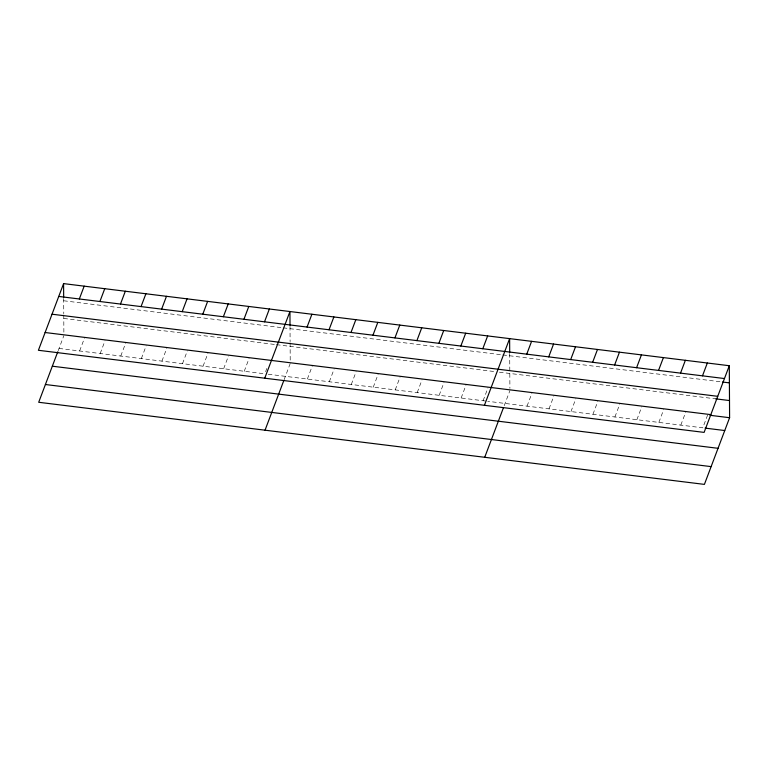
<?xml version="1.0" encoding="UTF-8"?>
<svg xmlns="http://www.w3.org/2000/svg" width="768" height="768" viewBox="0 0 768 768"><rect width="100%" height="100%" fill="white"/><g stroke="black" fill="none" stroke-linecap="round" stroke-linejoin="round"><path stroke-width="0.58" stroke-dasharray="3.84 2.88" d="M58.205 350.65L63.888 335.606M79.622 350.966L84.461 338.141M100.195 353.51L105.043 340.685M120.768 356.045L125.616 343.219M141.35 358.579L146.198 345.754M161.923 361.123L166.771 348.298M182.506 363.658L187.344 350.832M203.078 366.192L207.926 353.366M223.651 368.736L228.499 355.91M244.234 371.27L249.082 358.445M265.613 371.674L266.822 368.467M284.122 379.68L290.227 363.523M307.354 379.056L312.202 366.23M329.318 381.763L334.166 368.938M351.293 384.47L356.131 371.654M373.258 387.187L378.106 374.362M395.222 389.894L400.07 377.069M417.197 392.602L422.045 379.776M439.162 395.309L444.01 382.483M461.136 398.026L465.974 385.2M483.101 400.733L487.949 387.907M504.23 405.658L509.914 390.614M527.04 406.147L531.888 393.322M549.005 408.864L553.853 396.038M570.979 411.571L575.818 398.746M592.944 414.278L597.792 401.453M614.909 416.986L619.757 404.16M636.883 419.693L641.722 406.877M658.848 422.41L663.696 409.584M680.813 425.117L685.661 412.291M707.635 414.998L702.787 427.824L487.728 401.299M63.696 300.768L282.029 327.696M283.171 327.84L501.629 354.787M502.781 354.922L722.467 382.022M63.792 318.451L275.27 344.534M276.413 344.669L494.784 371.606M499.411 372.173L715.632 398.842M59.04 348.432L264.806 373.805M268.234 374.227L486.566 401.155M509.702 353.491L509.904 388.33M290.016 326.4L290.102 341.654M290.112 342.826L290.218 361.238M63.677 298.483L63.763 313.738M63.773 314.909L63.878 333.322"/><path stroke-width="1.15" d="M63.59 283.613L38.4 350.285L704.112 432.394L729.302 365.722L63.59 283.613L63.667 297.341M57.782 351.763L38.698 402.278L704.41 484.387L729.6 417.715L729.302 365.722M79.325 298.973L84.173 286.157M99.898 301.517L104.746 288.691M120.48 304.051L125.328 291.226M141.053 306.586L145.901 293.77M161.635 309.13L166.474 296.304M182.208 311.664L187.056 298.838M202.781 314.208L207.629 301.382M223.363 316.742L228.211 303.917M243.936 319.277L248.784 306.451M264.518 321.821L269.357 308.995M264.739 378.202L289.939 311.53L290.016 325.258M265.037 430.195L283.709 380.794M307.056 327.062L311.904 314.237M329.03 329.77L333.869 316.954M350.995 332.486L355.843 319.661M372.96 335.194L377.808 322.368M394.934 337.901L399.782 325.075M416.899 340.608L421.747 327.782M438.874 343.325L443.712 330.499M460.838 346.032L465.686 333.206M482.803 348.739L487.651 335.914M484.426 405.302L509.626 338.621L509.702 352.349M484.723 457.286L503.386 407.885M526.742 354.163L531.59 341.338M548.717 356.87L553.555 344.045M570.682 359.578L575.53 346.752M592.646 362.285L597.494 349.459M614.621 364.992L619.459 352.176M636.586 367.709L641.434 354.883M658.55 370.416L663.398 357.59M680.525 373.123L685.373 360.298M702.49 375.83L707.338 363.014M58.752 296.438L724.464 378.547M722.467 382.022L729.408 382.877M52.032 314.208L717.744 396.317M715.632 398.842L729.504 400.55M45.11 332.515L710.822 414.624M709.939 415.286L729.6 417.715M705.101 428.112L724.752 430.531M52.33 366.202L718.042 448.31M45.408 384.509L711.12 466.618"/></g></svg>
